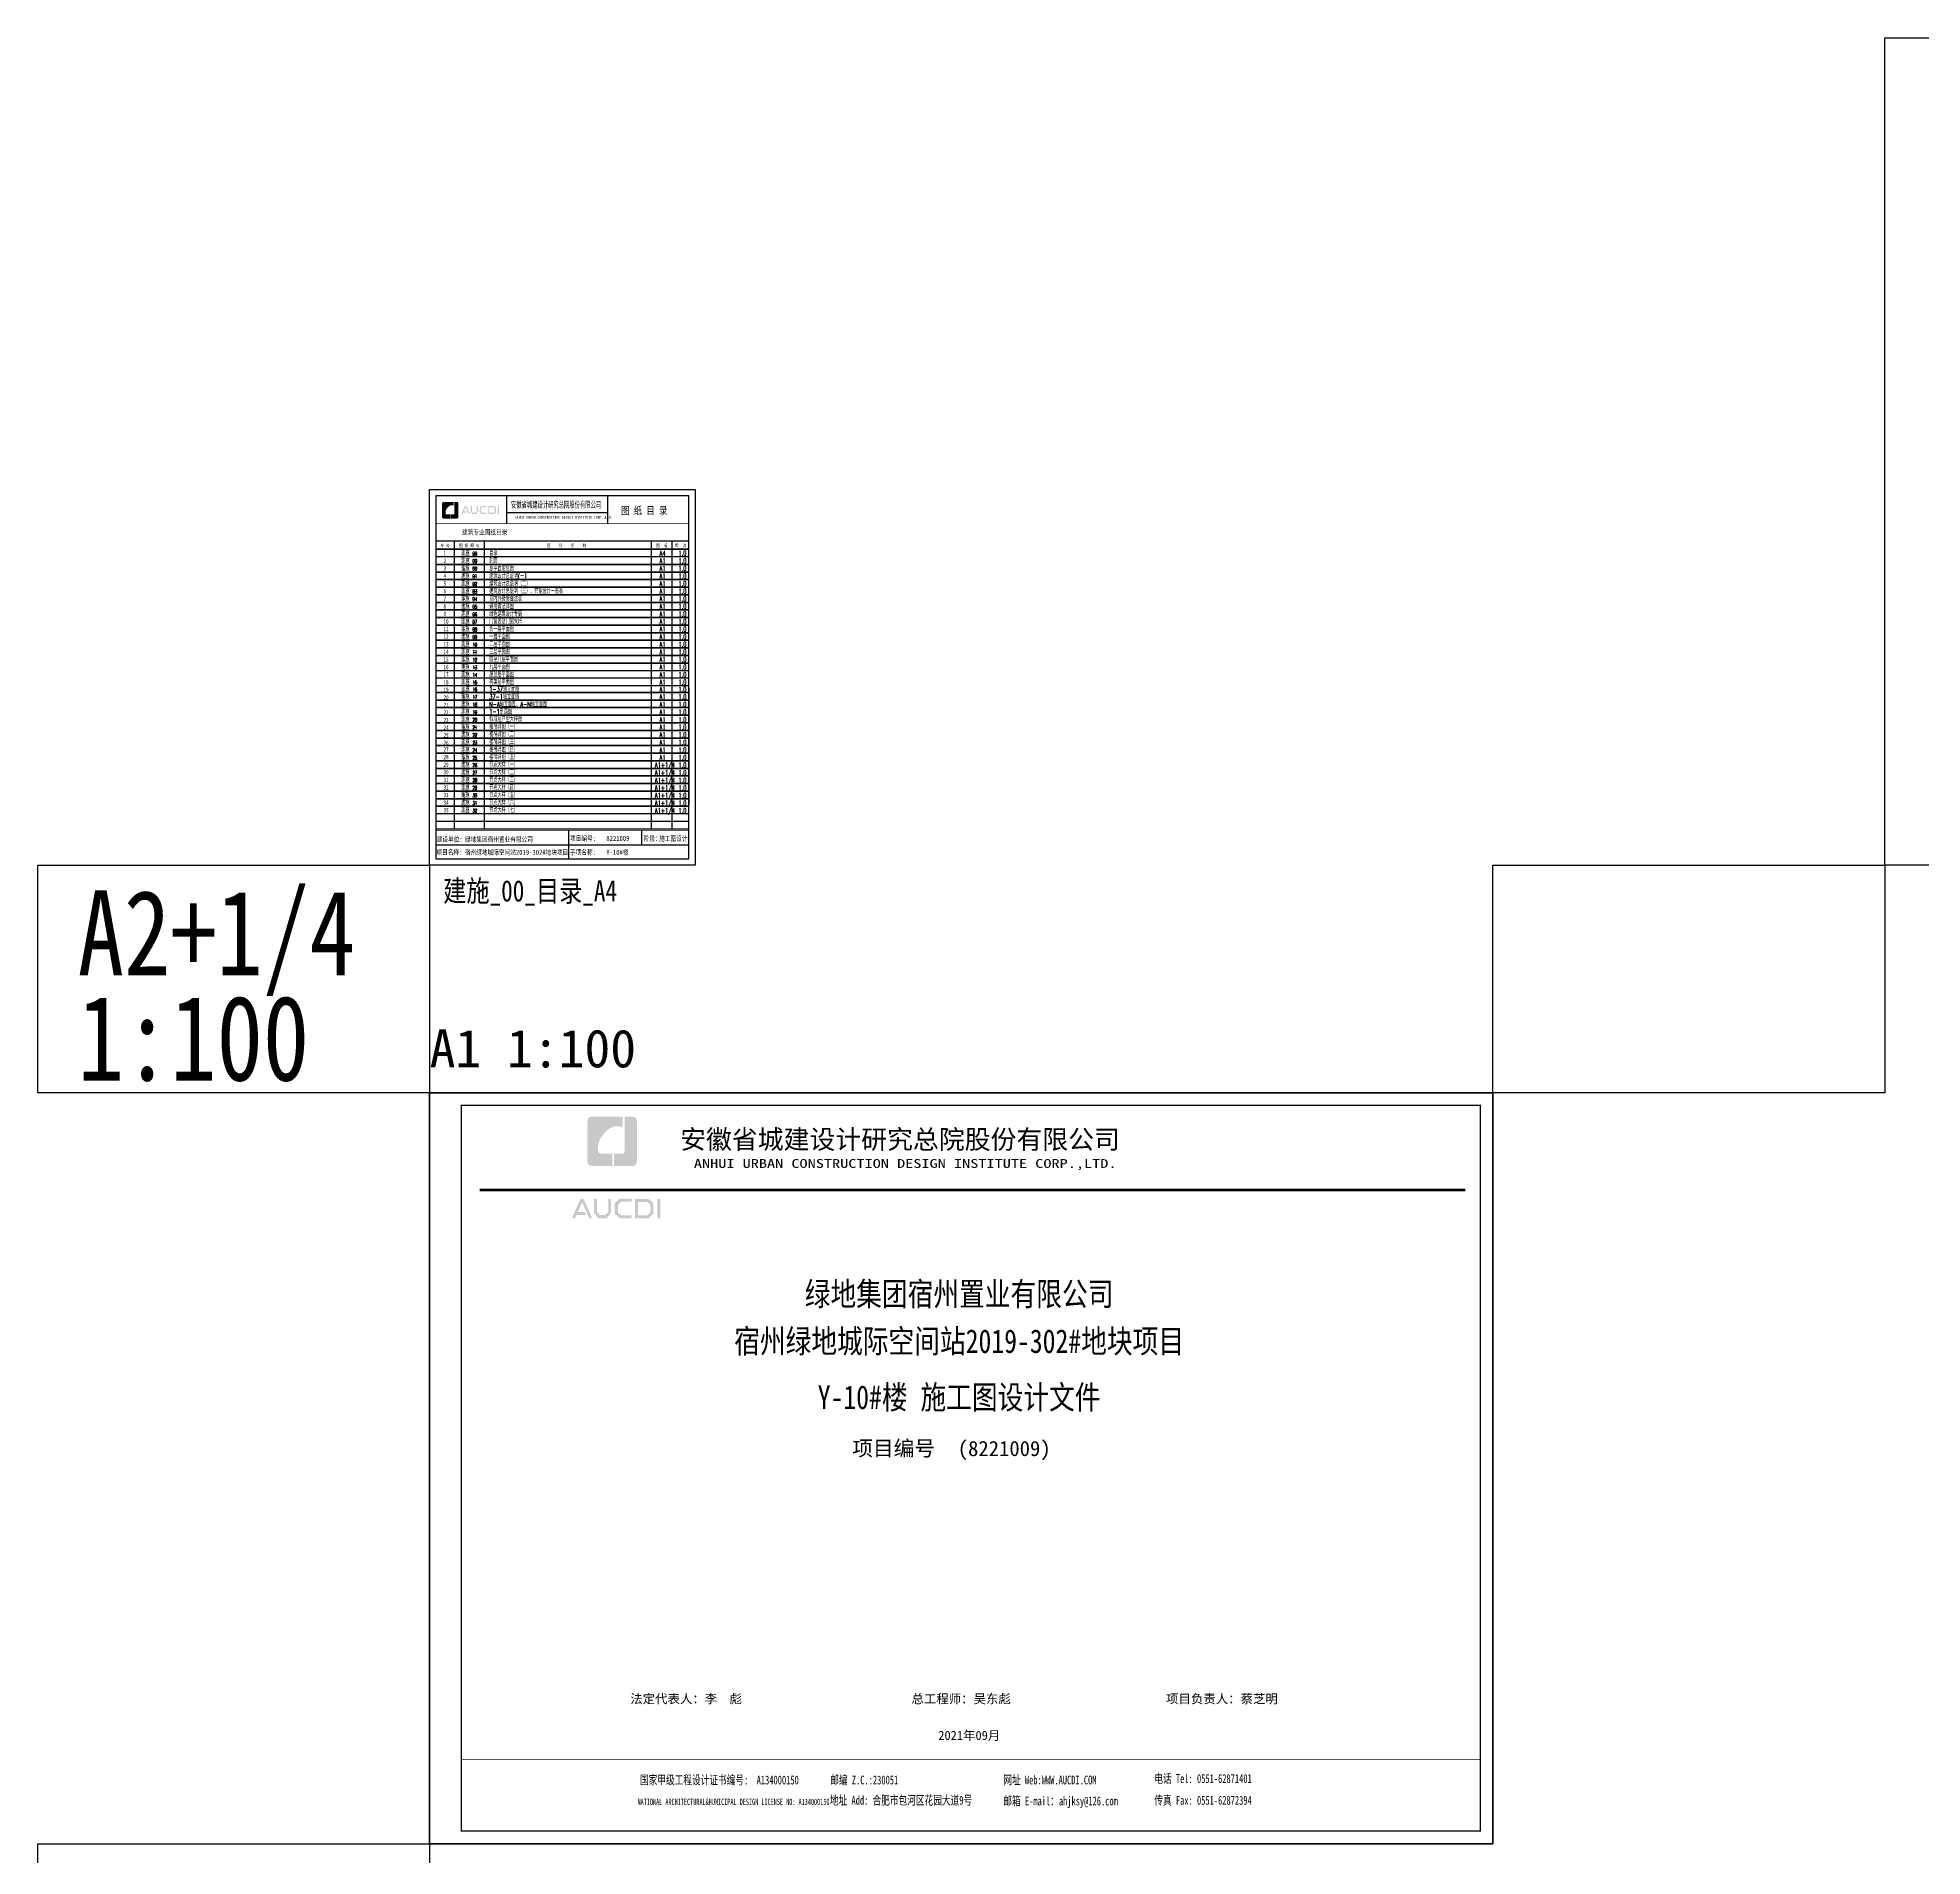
# Model space of a CAD drawing. Extents: x 27938 to 725830, y -209821 to 1628073.
# Drawn here: x 229214 to 378270, y 1263238 to 1407068 of the extents above; entities that cross this region are included whole.
import ezdxf
from ezdxf.enums import TextEntityAlignment as Align

# ---------------------------------------------------------------- set-up
doc = ezdxf.new("R2010")
doc.units = 0
doc.header["$LTSCALE"] = 1000
doc.header["$MEASUREMENT"] = 0
for name, color, linetype in [('C-Sheet-图框', 101, 'Continuous'), ('MC', 2, 'Continuous'), ('PUB_TEXT', 4, 'Continuous'), ('图框', 140, 'Continuous'), ('图签文字', 147, 'Continuous'), ('导图字', 7, 'Continuous'), ('立面栏杆', 242, 'Continuous')]:
    doc.layers.add(name, color=color, linetype=linetype)
doc.layers.add('yichutu', color=7, linetype='Continuous', true_color=0xffffff, plot=False)
doc.styles.add('-仿宋_GB2312', font='', dxfattribs={"width": 0.8})
doc.styles.add('-宋体', font='', dxfattribs={"width": 0.8})
doc.styles.add('_HZTXT', font='txt.shx', dxfattribs={"width": 0.8, "bigfont": 'hztxt.shx'})
doc.styles.add('_TCH_LABEL', font='')
doc.styles.add('DIM_FONT', font='SIMPLEX.shx', dxfattribs={"width": 0.56})
doc.styles.add('HT', font='')
doc.styles.add('STYLE111', font='', dxfattribs={"width": 0.7})
doc.styles.add('建筑图签-1', font='', dxfattribs={"width": 0.7})
doc.styles.add('黑体', font='')
doc.styles.get('-仿宋_GB2312').set_extended_font_data('SimSun')
doc.styles.get('-宋体').set_extended_font_data('SimSun')
doc.styles.get('_TCH_LABEL').set_extended_font_data('SimHei')
doc.styles.get('HT').set_extended_font_data('SimHei')
doc.styles.get('STYLE111').set_extended_font_data('SimHei')
doc.styles.get('建筑图签-1').set_extended_font_data('SimHei')
doc.styles.get('黑体').set_extended_font_data('SimHei')

# ---------------------------------------------------------------- blocks, each defined once
blk = doc.blocks.new('院标5')
h = blk.add_hatch(color=150)
h.dxf.hatch_style = 1
h.set_gradient(color1=(33, 113, 253), color2=(33, 113, 253), tint=1, name='INVCURVED')
edge = h.paths.add_edge_path()
edge.add_spline(control_points=[(145923, 117120), (145941, 117121), (145949, 117120), (145976, 117120), (145976, 117120), (145976, 117120), (146652, 117120), (146652, 117120), (146652, 117120), (146652, 117120), (146652, 116145), (146652, 116145), (146652, 116145), (146652, 116145), (145129, 116145), (145129, 116145), (145129, 116145), (144888, 116145), (144693, 116317), (144693, 116581), (144693, 116581), (144693, 116581), (144693, 119627), (144693, 119627), (144693, 119627), (144693, 119868), (144860, 120063), (145129, 120063), (145129, 120063), (145129, 120063), (147494, 120063), (147494, 120063), (147494, 120063), (147494, 120063), (147494, 119224), (147494, 119224), (147494, 119224), (147494, 119224), (146503, 119404), (145872, 118560), (145872, 118560), (145540, 118141), (145525, 117619), (145546, 117380), (145546, 117380), (145567, 117141), (145546, 117380), (145546, 117380), (145546, 117380), (145546, 117380), (145578, 117105), (145923, 117120)], knot_values=[0, 0, 0, 0, 0.0714286, 0.0714286, 0.0714286, 0.1071429, 0.1428571, 0.1428571, 0.1428571, 0.1785714, 0.2142857, 0.2142857, 0.2142857, 0.25, 0.2857143, 0.2857143, 0.2857143, 0.3214286, 0.3571429, 0.3571429, 0.3571429, 0.3928571, 0.4285714, 0.4285714, 0.4285714, 0.4642857, 0.5, 0.5, 0.5, 0.5357143, 0.5714286, 0.5714286, 0.5714286, 0.6071429, 0.6428571, 0.6428571, 0.6428571, 0.6785714, 0.7142857, 0.7142857, 0.7142857, 0.75, 0.7857143, 0.7857143, 0.7857143, 0.8214286, 0.8571429, 0.8571429, 0.8571429, 0.9285714, 1, 1, 1, 1], degree=3, periodic=0)
h = blk.add_hatch(color=150)
h.dxf.hatch_style = 1
h.set_gradient(color1=(33, 113, 253), color2=(33, 113, 253), tint=1, name='INVCURVED')
edge = h.paths.add_edge_path()
edge.add_spline(control_points=[(148609, 119627), (148609, 119627), (148609, 116581), (148609, 116581), (148609, 116581), (148609, 116326), (148442, 116145), (148173, 116145), (148173, 116145), (148173, 116145), (146793, 116145), (146793, 116145), (146793, 116145), (146793, 116145), (146793, 117120), (146793, 117120), (146793, 117120), (146793, 117120), (147400, 117120), (147400, 117120), (147400, 117120), (147526, 117120), (147628, 117221), (147628, 117347), (147628, 117347), (147628, 117347), (147628, 120063), (147628, 120063), (147628, 120063), (147628, 120063), (148173, 120063), (148173, 120063), (148173, 120063), (148418, 120063), (148609, 119902), (148609, 119627)], knot_values=[0, 0, 0, 0, 0.1, 0.1, 0.1, 0.15, 0.2, 0.2, 0.2, 0.25, 0.3, 0.3, 0.3, 0.35, 0.4, 0.4, 0.4, 0.45, 0.5, 0.5, 0.5, 0.55, 0.6, 0.6, 0.6, 0.65, 0.7, 0.7, 0.7, 0.75, 0.8, 0.8, 0.8, 0.9, 1, 1, 1, 1], degree=3, periodic=0)
blk = doc.blocks.new('院标1')
h = blk.add_hatch(color=150)
h.dxf.hatch_style = 1
h.set_gradient(color1=(33, 113, 253), color2=(33, 113, 253), tint=1, name='INVCURVED')
edge = h.paths.add_edge_path()
edge.add_spline(control_points=[(116373, 648379), (116379, 648379), (116382, 648379), (116391, 648379), (116391, 648379), (116391, 648379), (116616, 648379), (116616, 648379), (116616, 648379), (116616, 648379), (116616, 648054), (116616, 648054), (116616, 648054), (116616, 648054), (116108, 648054), (116108, 648054), (116108, 648054), (116028, 648054), (115963, 648111), (115963, 648199), (115963, 648199), (115963, 648199), (115963, 649215), (115963, 649215), (115963, 649215), (115963, 649295), (116018, 649360), (116108, 649360), (116108, 649360), (116108, 649360), (116897, 649360), (116897, 649360), (116897, 649360), (116897, 649360), (116897, 649080), (116897, 649080), (116897, 649080), (116897, 649080), (116566, 649140), (116356, 648859), (116356, 648859), (116245, 648719), (116240, 648545), (116247, 648466), (116247, 648466), (116254, 648386), (116247, 648466), (116247, 648466), (116247, 648466), (116247, 648466), (116258, 648374), (116373, 648379)], knot_values=[0, 0, 0, 0, 0.0714286, 0.0714286, 0.0714286, 0.1071429, 0.1428571, 0.1428571, 0.1428571, 0.1785714, 0.2142857, 0.2142857, 0.2142857, 0.25, 0.2857143, 0.2857143, 0.2857143, 0.3214286, 0.3571429, 0.3571429, 0.3571429, 0.3928571, 0.4285714, 0.4285714, 0.4285714, 0.4642857, 0.5, 0.5, 0.5, 0.5357143, 0.5714286, 0.5714286, 0.5714286, 0.6071429, 0.6428571, 0.6428571, 0.6428571, 0.6785714, 0.7142857, 0.7142857, 0.7142857, 0.75, 0.7857143, 0.7857143, 0.7857143, 0.8214286, 0.8571429, 0.8571429, 0.8571429, 0.9285714, 1, 1, 1, 1], degree=3, periodic=0)
h = blk.add_hatch(color=150)
h.dxf.hatch_style = 1
h.set_gradient(color1=(33, 113, 253), color2=(33, 113, 253), tint=1, name='INVCURVED')
edge = h.paths.add_edge_path()
edge.add_spline(control_points=[(117268, 649215), (117268, 649215), (117268, 648199), (117268, 648199), (117268, 648199), (117268, 648114), (117212, 648054), (117123, 648054), (117123, 648054), (117123, 648054), (116663, 648054), (116663, 648054), (116663, 648054), (116663, 648054), (116663, 648379), (116663, 648379), (116663, 648379), (116663, 648379), (116865, 648379), (116865, 648379), (116865, 648379), (116907, 648379), (116941, 648413), (116941, 648455), (116941, 648455), (116941, 648455), (116941, 649360), (116941, 649360), (116941, 649360), (116941, 649360), (117123, 649360), (117123, 649360), (117123, 649360), (117204, 649360), (117268, 649306), (117268, 649215)], knot_values=[0, 0, 0, 0, 0.1, 0.1, 0.1, 0.15, 0.2, 0.2, 0.2, 0.25, 0.3, 0.3, 0.3, 0.35, 0.4, 0.4, 0.4, 0.45, 0.5, 0.5, 0.5, 0.55, 0.6, 0.6, 0.6, 0.65, 0.7, 0.7, 0.7, 0.75, 0.8, 0.8, 0.8, 0.9, 1, 1, 1, 1], degree=3, periodic=0)
blk = doc.blocks.new('yct-841-594-84100-59399.9999999999-100-1000.0')
at = {"layer": 'yichutu', "color": 7, "true_color": 0xffffff}
blk.add_lwpolyline([(0, 0), (0, 59400), (84100, 59400), (84100, 0)], close=True, dxfattribs=at)
at = {"layer": 'yichutu', "color": 7, "true_color": 0xffffff, "style": '_TCH_LABEL'}
blk.add_text('A1 1:100', height=3000, dxfattribs=at).set_placement((0, 61400))

msp = doc.modelspace()

# ---------------------------------------------------------------- hatches: boundary and pattern name
h = msp.add_hatch(color=150)
h.dxf.hatch_style = 1
h.set_gradient(color1=(33, 113, 253), color2=(33, 113, 253), tint=1, name='INVCURVED')
edge = h.paths.add_edge_path()
edge.add_spline(control_points=[(262493.9, 1370202.2), (262493.9, 1370202.2), (262493.9, 1369186.7), (262493.9, 1369186.7), (262493.9, 1369186.7), (262493.9, 1369101.6), (262438.3, 1369041.3), (262348.5, 1369041.3), (262348.5, 1369041.3), (262348.5, 1369041.3), (261888.8, 1369041.3), (261888.8, 1369041.3), (261888.8, 1369041.3), (261888.8, 1369041.3), (261888.8, 1369366.3), (261888.8, 1369366.3), (261888.8, 1369366.3), (261888.8, 1369366.3), (262091.1, 1369366.3), (262091.1, 1369366.3), (262091.1, 1369366.3), (262133, 1369366.3), (262166.9, 1369400.3), (262166.9, 1369442), (262166.9, 1369442), (262166.9, 1369442), (262166.9, 1370347.6), (262166.9, 1370347.6), (262166.9, 1370347.6), (262166.9, 1370347.6), (262348.5, 1370347.6), (262348.5, 1370347.6), (262348.5, 1370347.6), (262430.2, 1370347.6), (262493.9, 1370293.7), (262493.9, 1370202.2)], knot_values=[0, 0, 0, 0, 0.1, 0.1, 0.1, 0.15, 0.2, 0.2, 0.2, 0.25, 0.3, 0.3, 0.3, 0.35, 0.4, 0.4, 0.4, 0.45, 0.5, 0.5, 0.5, 0.55, 0.6, 0.6, 0.6, 0.65, 0.7, 0.7, 0.7, 0.75, 0.8, 0.8, 0.8, 0.9, 1, 1, 1, 1], degree=3, periodic=0)
at = {"layer": '图签文字'}
h = msp.add_hatch(color=4, dxfattribs=at)
h.paths.add_polyline_path([(265585.2, 1370037.3), (265692, 1370037.3), (265692, 1369382.6), (265585.2, 1369382.6)])
h.paths.add_polyline_path([(264945.4, 1369938.1), (264945.4, 1369491.1), (265251.9, 1369491.1), (265357.4, 1369581.7), (265357.4, 1369852.6), (265255, 1369938.1)], flags=16)
h.paths.add_polyline_path([(264845, 1370038.5), (264845, 1369390.7), (265289, 1369390.7), (265457.8, 1369535.6), (265457.8, 1369899.5), (265291.5, 1370038.5)])
h.paths.add_polyline_path([(264723.6, 1370041.6), (264723.6, 1369943.6), (264377.5, 1369943.6), (264264.6, 1369849.3), (264264.6, 1369577.5), (264377.5, 1369490.6), (264725.4, 1369490.6), (264725.4, 1369387), (264331.3, 1369387), (264159.2, 1369535), (264159.2, 1369899.2), (264327.6, 1370041.6)])
h.paths.add_polyline_path([(263463.1, 1370040.1), (263565.6, 1370040.1), (263565.6, 1369606.1), (263662.5, 1369494.3), (263841.5, 1369494.3), (263938.4, 1369606.1), (263938.4, 1370040.1), (264035.4, 1370040.1), (264035.4, 1369574.4), (263895.6, 1369390), (263608.5, 1369390), (263463.1, 1369576.3)])
h.paths.add_polyline_path([(263011, 1370039), (263110.5, 1370039), (263401.1, 1369389.3), (263302.8, 1369389.3), (263063.6, 1369928.3), (262914.7, 1369598.3), (263145.6, 1369598.3), (263197, 1369500.4), (262873.2, 1369500.4), (262823.4, 1369387.5), (262718.7, 1369387.5)])
h = msp.add_hatch(color=7, dxfattribs=at)
h.paths.add_polyline_path([(278208.9, 1315226.3), (278460.1, 1315226.3), (278460.1, 1313685.8), (278208.9, 1313685.8)])
h.paths.add_polyline_path([(276703.5, 1314993), (276703.5, 1313941.1), (277424.6, 1313941.1), (277673, 1314154.4), (277673, 1314791.7), (277432.1, 1314993)], flags=16)
h.paths.add_polyline_path([(276467.3, 1315229.2), (276467.3, 1313704.9), (277512.1, 1313704.9), (277909.1, 1314045.9), (277909.1, 1314902), (277517.8, 1315229.2)])
h.paths.add_polyline_path([(276181.6, 1315236.5), (276181.6, 1315005.9), (275367.4, 1315005.9), (275101.7, 1314784), (275101.7, 1314144.4), (275367.4, 1313939.9), (276185.9, 1313939.9), (276185.9, 1313696.3), (275258.5, 1313696.3), (274853.6, 1314044.3), (274853.6, 1314901.5), (275249.8, 1315236.5)])
h.paths.add_polyline_path([(273215.7, 1315232.9), (273456.9, 1315232.9), (273456.9, 1314211.6), (273685, 1313948.6), (274106.1, 1313948.6), (274334.2, 1314211.6), (274334.2, 1315232.9), (274562.3, 1315232.9), (274562.3, 1314137.1), (274233.3, 1313703.2), (273557.8, 1313703.2), (273215.7, 1314141.5)])
h.paths.add_polyline_path([(272152, 1315230.2), (272386, 1315230.2), (273069.9, 1313701.6), (272838.6, 1313701.6), (272275.7, 1314969.9), (271925.4, 1314193.3), (272468.6, 1314193.3), (272589.7, 1313963), (271827.8, 1313963), (271710.5, 1313697.4), (271464.4, 1313697.4)])

# ---------------------------------------------------------------- linework, layer by layer
msp.add_line((280714.1, 1355657.3), (280714.1, 1346382.3))
at = {"layer": '图框'}
for p, q in [((260714.1, 1370832.1), (260714.1, 1342132.1)), ((280714.1, 1370832.1), (260714.1, 1370832.1)), ((266307.4, 1368632.1), (266307.4, 1370832.1)), ((274298.2, 1368632.1), (274298.2, 1370832.1)), ((280714.1, 1342132.1), (280714.1, 1370832.1)), ((274277.1, 1369494.1), (266307.4, 1369494.1)), ((260714.1, 1367282.1), (260714.1, 1343282.1)), ((260714.1, 1367282.1), (260714.1, 1347482.1)), ((260714.1, 1367282.1), (280714.1, 1367282.1)), ((262158.3, 1367282.1), (262158.3, 1344482.1)), ((264515.5, 1367282.1), (264515.5, 1344482.1)), ((277725.7, 1367282.1), (277725.7, 1344482.1)), ((279359.9, 1367282.1), (279359.9, 1344482.1)), ((280714.1, 1366607), (260714.1, 1366607.1)), ((280714.1, 1366607), (260714.1, 1366607.1)), ((260714.1, 1366607.1), (280714.1, 1366607)), ((260714.1, 1366607.1), (280714.1, 1366607)), ((280714.1, 1366007), (260714.1, 1366007.1)), ((280714.1, 1365407), (260714.1, 1365407.1)), ((260714.1, 1365407.1), (280714.1, 1365407)), ((260714.1, 1365407.1), (280714.1, 1365407)), ((280714.1, 1365407), (260714.1, 1365407.1)), ((280714.1, 1364807), (260714.1, 1364807.1)), ((280714.1, 1364807), (260714.1, 1364807.1)), ((260714.1, 1364807.1), (280714.1, 1364807)), ((280714.1, 1364207), (260714.1, 1364207.1)), ((280714.1, 1364207), (260714.1, 1364207.1)), ((260714.1, 1364207.1), (280714.1, 1364207)), ((260714.1, 1364207.1), (280714.1, 1364207)), ((280714.1, 1363607), (260714.1, 1363607.1)), ((280714.1, 1363607), (260714.1, 1363607.1)), ((280714.1, 1363607), (260714.1, 1363607.1)), ((280714.1, 1363607), (260714.1, 1363607.1)), ((260714.1, 1363607.1), (280714.1, 1363607)), ((260714.1, 1363607.1), (280714.1, 1363607)), ((280714.1, 1363007), (260714.1, 1363007.1)), ((260714.1, 1363007.1), (280714.1, 1363007)), ((260714.1, 1363007.1), (280714.1, 1363007)), ((280714.1, 1363007), (260714.1, 1363007.1)), ((280714.1, 1362407), (260714.1, 1362407.1)), ((280714.1, 1362407), (260714.1, 1362407.1)), ((260714.1, 1362407.1), (280714.1, 1362407)), ((260714.1, 1362407.1), (280714.1, 1362407)), ((280714.1, 1361807), (260714.1, 1361807.1)), ((280714.1, 1361807), (260714.1, 1361807.1)), ((260714.1, 1361807.1), (280714.1, 1361807)), ((260714.1, 1361807.1), (280714.1, 1361807)), ((280714.1, 1361207), (260714.1, 1361207.1)), ((280714.1, 1361207), (260714.1, 1361207.1)), ((280714.1, 1361207), (260714.1, 1361207.1)), ((280714.1, 1361207), (260714.1, 1361207.1)), ((260714.1, 1361207.1), (280714.1, 1361207)), ((260714.1, 1361207.1), (280714.1, 1361207)), ((280714.1, 1360607), (260714.1, 1360607.1)), ((260714.1, 1360607.1), (280714.1, 1360607)), ((260714.1, 1360607.1), (280714.1, 1360607)), ((280714.1, 1360607), (260714.1, 1360607.1)), ((280714.1, 1360007), (260714.1, 1360007.1)), ((280714.1, 1360007), (260714.1, 1360007.1)), ((260714.1, 1360007.1), (280714.1, 1360007)), ((260714.1, 1360007.1), (280714.1, 1360007)), ((280714.1, 1359407), (260714.1, 1359407.1)), ((280714.1, 1359407), (260714.1, 1359407.1)), ((260714.1, 1359407.1), (280714.1, 1359407)), ((260714.1, 1359407.1), (280714.1, 1359407)), ((280714.1, 1358807), (260714.1, 1358807.1)), ((280714.1, 1358807), (260714.1, 1358807.1)), ((280714.1, 1358807), (260714.1, 1358807.1)), ((280714.1, 1358807), (260714.1, 1358807.1)), ((260714.1, 1358807.1), (280714.1, 1358807)), ((260714.1, 1358807.1), (280714.1, 1358807)), ((280714.1, 1358207), (260714.1, 1358207.1)), ((260714.1, 1358207.1), (280714.1, 1358207)), ((260714.1, 1358207.1), (280714.1, 1358207)), ((280714.1, 1358207), (260714.1, 1358207.1)), ((280714.1, 1357607), (260714.1, 1357607.1)), ((280714.1, 1357607), (260714.1, 1357607.1)), ((260714.1, 1357607.1), (280714.1, 1357607)), ((260714.1, 1357607.1), (280714.1, 1357607)), ((280714.1, 1357007), (260714.1, 1357007.1)), ((280714.1, 1356407), (260714.1, 1356407.1)), ((280714.1, 1355807.1), (260714.1, 1355807.1)), ((280714.1, 1355282.1), (260714.1, 1355282.1)), ((260714.1, 1355282.1), (280714.1, 1355282.1)), ((260714.1, 1355282.1), (280714.1, 1355282.1)), ((280714.1, 1355282.1), (260714.1, 1355282.1)), ((280714.1, 1354682.1), (260714.1, 1354682.1)), ((280714.1, 1354682.1), (260714.1, 1354682.1)), ((260714.1, 1354682.1), (280714.1, 1354682.1)), ((260714.1, 1354682.1), (280714.1, 1354682.1)), ((280714.1, 1354082.1), (260714.1, 1354082.1)), ((280714.1, 1354082.1), (260714.1, 1354082.1)), ((260714.1, 1354082.1), (280714.1, 1354082.1)), ((260714.1, 1354082.1), (280714.1, 1354082.1)), ((280714.1, 1353482.1), (260714.1, 1353482.1)), ((280714.1, 1353482.1), (260714.1, 1353482.1)), ((280714.1, 1353482.1), (260714.1, 1353482.1)), ((280714.1, 1353482.1), (260714.1, 1353482.1)), ((260714.1, 1353482.1), (280714.1, 1353482.1)), ((260714.1, 1353482.1), (280714.1, 1353482.1)), ((280714.1, 1352882.1), (260714.1, 1352882.1)), ((260714.1, 1352882.1), (280714.1, 1352882.1)), ((260714.1, 1352882.1), (280714.1, 1352882.1)), ((280714.1, 1352882.1), (260714.1, 1352882.1)), ((280714.1, 1352282.1), (260714.1, 1352282.1)), ((280714.1, 1352282.1), (260714.1, 1352282.1)), ((260714.1, 1352282.1), (280714.1, 1352282.1)), ((260714.1, 1352282.1), (280714.1, 1352282.1)), ((280714.1, 1351682.1), (260714.1, 1351682.1)), ((280714.1, 1351682.1), (260714.1, 1351682.1)), ((260714.1, 1351682.1), (280714.1, 1351682.1)), ((260714.1, 1351682.1), (280714.1, 1351682.1)), ((280714.1, 1351082.1), (260714.1, 1351082.1)), ((280714.1, 1351082.1), (260714.1, 1351082.1)), ((280714.1, 1351082.1), (260714.1, 1351082.1)), ((280714.1, 1351082.1), (260714.1, 1351082.1)), ((260714.1, 1351082.1), (280714.1, 1351082.1)), ((260714.1, 1351082.1), (280714.1, 1351082.1)), ((280714.1, 1350482.1), (260714.1, 1350482.1)), ((260714.1, 1350482.1), (280714.1, 1350482.1)), ((260714.1, 1350482.1), (280714.1, 1350482.1)), ((280714.1, 1350482.1), (260714.1, 1350482.1)), ((280714.1, 1349882.1), (260714.1, 1349882.1)), ((280714.1, 1349882.1), (260714.1, 1349882.1)), ((260714.1, 1349882.1), (280714.1, 1349882.1)), ((260714.1, 1349882.1), (280714.1, 1349882.1)), ((280714.1, 1349282.1), (260714.1, 1349282.1)), ((280714.1, 1349282.1), (260714.1, 1349282.1)), ((260714.1, 1349282.1), (280714.1, 1349282.1)), ((260714.1, 1349282.1), (280714.1, 1349282.1)), ((280714.1, 1348682.1), (260714.1, 1348682.1)), ((280714.1, 1348682.1), (260714.1, 1348682.1)), ((280714.1, 1348682.1), (260714.1, 1348682.1)), ((280714.1, 1348682.1), (260714.1, 1348682.1)), ((260714.1, 1348682.1), (280714.1, 1348682.1)), ((260714.1, 1348682.1), (280714.1, 1348682.1)), ((280714.1, 1348082.1), (260714.1, 1348082.1)), ((260714.1, 1348082.1), (280714.1, 1348082.1)), ((260714.1, 1348082.1), (280714.1, 1348082.1)), ((280714.1, 1348082.1), (260714.1, 1348082.1)), ((280714.1, 1347482.1), (260714.1, 1347482.1)), ((280714.1, 1347482.1), (260714.1, 1347482.1)), ((260714.1, 1347482.1), (280714.1, 1347482.1)), ((260714.1, 1347482.1), (280714.1, 1347482.1)), ((280714.1, 1346882.1), (260714.1, 1346882.1)), ((280714.1, 1346882.1), (260714.1, 1346882.1)), ((280714.1, 1346882.1), (260714.1, 1346882.1)), ((280714.1, 1346882.1), (260714.1, 1346882.1)), ((260714.1, 1346882.1), (280714.1, 1346882.1)), ((260714.1, 1346882.1), (280714.1, 1346882.1)), ((280714.1, 1346282.1), (260714.1, 1346282.1)), ((260714.1, 1346282.1), (280714.1, 1346282.1)), ((280714.1, 1346282.1), (260714.1, 1346282.1)), ((260714.1, 1346282.1), (280714.1, 1346282.1)), ((280714.1, 1345682.1), (260714.1, 1345682.1)), ((280714.1, 1345082.1), (260714.1, 1345082.1)), ((280714.1, 1344482.1), (260714.1, 1344482.1)), ((260714.1, 1343231), (280714.1, 1343232.5)), ((271184.5, 1344332.1), (271184.5, 1342132.1)), ((276958.9, 1344332.1), (276958.9, 1343232.2)), ((260714.1, 1342132.1), (280714.1, 1342132.1))]:
    msp.add_line(p, q, dxfattribs=at)
for points in [[(281214.1, 1371332.1), (281214.1, 1341632.1), (260214.1, 1341632.1), (260214.1, 1371332.1)], [(281214.1, 1371332.1), (281214.1, 1341632.1), (260214.1, 1341632.1), (260214.1, 1371332.1)], [(260714.1, 1342132.1), (280714.1, 1342132.1), (280714.1, 1370832.1), (260714.1, 1370832.1)], [(260214.1, 1264232.1), (344314.1, 1264232.1), (344314.1, 1323632.1), (260214.1, 1323632.1)]]:
    msp.add_lwpolyline(points, close=True, dxfattribs=at)
for points, const_width in [([(260714.1, 1368632.1), (280714.1, 1368632.1)], 56.2), ([(260714.1, 1344382.3), (280714.1, 1344382.3)], 56.2), ([(264183, 1315933.9), (342117.8, 1315933.9)], 200), ([(262714.1, 1270882.8), (343314.1, 1270882.8)], 39.6)]:
    msp.add_lwpolyline(points, dxfattribs=dict(at, const_width=const_width))
at = {"layer": '图框', "color": 2}
for points in [[(260214.1, 1323632.1), (229214.1, 1323632.1), (229214.1, 1341632.1), (260214.1, 1341632.1)], [(375314.1, 1323632.1), (344314.1, 1323632.1), (344314.1, 1341632.1), (375314.1, 1341632.1)], [(260214.1, 1246232.1), (229214.1, 1246232.1), (229214.1, 1264232.1), (260214.1, 1264232.1)]]:
    msp.add_lwpolyline(points, close=True, dxfattribs=at)
at = {"layer": '图框', "const_width": 100}
msp.add_lwpolyline([(343314.1, 1265232.1), (343314.1, 1322632.1), (262714.1, 1322632.1), (262714.1, 1265232.1)], close=True, dxfattribs=at)
at = {"layer": '立面栏杆'}
msp.add_lwpolyline([(375314.1, 1407068.1), (541777.4, 1407068.1), (541777.4, 1341632.1), (375314.1, 1341632.1)], close=True, dxfattribs=at)

# ---------------------------------------------------------------- block references
for name, p in [('院标1', (145223.7, 720983.8)), ('院标5', (127998.2, 1201681.7))]:
    msp.add_blockref(name, p)
at = {"layer": 'yichutu'}
msp.add_blockref('yct-841-594-84100-59399.9999999999-100-1000.0', (260214.1, 1264232.1), dxfattribs=at)

# ---------------------------------------------------------------- texts
at = {"layer": 'C-Sheet-图框', "color": 7, "linetype": 'Continuous', "style": 'STYLE111', "width": 0.7}
for s, p in [('2', (261311.7, 1365525.9)), ('1', (261311.7, 1366125.9)), ('4', (261311.7, 1364325.9)), ('3', (261311.7, 1364925.9)), ('5', (261311.7, 1363725.9)), ('6', (261311.7, 1363125.9)), ('7', (261311.7, 1362525.9)), ('8', (261311.7, 1361925.9)), ('9', (261311.7, 1361325.9)), ('10', (261311.7, 1360725.9)), ('11', (261311.7, 1360125.9)), ('12', (261311.7, 1359525.9)), ('13', (261311.7, 1358925.9)), ('14', (261311.7, 1358325.9)), ('15', (261311.7, 1357725.9)), ('16', (261311.7, 1357125.9)), ('17', (261311.7, 1356525.9)), ('20', (261311.7, 1354725.9)), ('18', (261311.7, 1355925.9)), ('19', (261311.7, 1355325.9)), ('21', (261311.7, 1354125.9)), ('22', (261311.7, 1353525.9)), ('23', (261311.7, 1352925.9)), ('24', (261311.7, 1352325.9)), ('25', (261311.7, 1351725.9)), ('26', (261311.7, 1351125.9)), ('27', (261311.7, 1350600.9)), ('30', (261311.7, 1348800.9)), ('28', (261311.7, 1350000.9)), ('29', (261311.7, 1349400.9)), ('31', (261311.7, 1348200.9)), ('32', (261311.7, 1347600.9)), ('33', (261311.7, 1347000.9)), ('34', (261311.7, 1346400.9)), ('35', (261311.7, 1345800.9))]:
    msp.add_text(s, height=350, dxfattribs=at).set_placement(p)
at = {"layer": 'MC', "color": 7, "linetype": 'Continuous', "style": '-仿宋_GB2312', "width": 0.8}
msp.add_text('绿地集团宿州置业有限公司', height=1864.67, dxfattribs=at).set_placement((302089.7, 1306779.3), align=Align.CENTER)
at = {"layer": 'MC', "color": 3, "linetype": 'Continuous', "style": '-宋体', "width": 0.8}
msp.add_text('宿州绿地城际空间站2019-302#地块项目', height=1864.67, dxfattribs=at).set_placement((302089.7, 1303047.8), align=Align.CENTER)
at = {"layer": 'MC', "color": 1, "linetype": 'Continuous', "style": '-宋体', "width": 0.8}
msp.add_text('Y-10#楼 施工图设计文件', height=1864.67, dxfattribs=at).set_placement((302089.7, 1298612.6), align=Align.CENTER)
at = {"layer": 'PUB_TEXT', "linetype": 'Continuous', "style": '_HZTXT', "width": 0.6}
for p in [(262710.7, 1366084.3), (262710.7, 1365484.3), (262710.7, 1364884.3), (262710.7, 1364284.3), (262710.7, 1363684.3), (262710.7, 1363084.3), (262710.7, 1362484.3), (262710.7, 1361884.3), (262710.7, 1361284.3), (262710.7, 1360684.3), (262710.7, 1360084.3), (262710.7, 1359484.3), (262710.7, 1358884.3), (262710.7, 1358284.3), (262710.7, 1357684.3), (262710.7, 1357084.3), (262710.7, 1356484.3), (262710.7, 1355884.3), (262710.7, 1355335.7), (262710.7, 1354735.7), (262710.7, 1354135.7), (262710.7, 1353535.7), (262710.7, 1352935.7), (262710.7, 1352335.7), (262710.7, 1351735.7), (262710.7, 1351135.7), (262710.7, 1350535.7), (262710.7, 1349935.7), (262710.7, 1349361), (262710.7, 1348759.3), (262710.7, 1348159.3), (262710.7, 1347559.3), (262710.7, 1346959.3), (262710.7, 1346359.3), (262710.7, 1345759.3)]:
    msp.add_text('建施 - ', height=400, dxfattribs=at).set_placement(p)
at = {"layer": 'PUB_TEXT', "color": 1, "linetype": 'Continuous', "width": 0.6}
for s, height, style, p in [('00', 300, 'DIM_FONT', (263600.5, 1366118.4)), ('00', 300, 'DIM_FONT', (263600.5, 1365518.4)), ('1.0', 400, '_HZTXT', (279896.3, 1366096.1)), ('1.0', 400, '_HZTXT', (279896.3, 1365496.1)), ('00', 300, 'DIM_FONT', (263600.5, 1364918.4)), ('01', 300, 'DIM_FONT', (263600.5, 1364318.4)), ('02', 300, 'DIM_FONT', (263600.5, 1363718.4)), ('1.0', 400, '_HZTXT', (279896.3, 1364896.1)), ('1.0', 400, '_HZTXT', (279896.3, 1364296.1)), ('1.0', 400, '_HZTXT', (279896.3, 1363696.1)), ('03', 300, 'DIM_FONT', (263600.5, 1363118.4)), ('04', 300, 'DIM_FONT', (263600.5, 1362518.4)), ('1.0', 400, '_HZTXT', (279896.3, 1363096.1)), ('1.0', 400, '_HZTXT', (279896.3, 1362496.1)), ('05', 300, 'DIM_FONT', (263600.5, 1361918.4)), ('06', 300, 'DIM_FONT', (263600.5, 1361318.4)), ('07', 300, 'DIM_FONT', (263600.5, 1360718.4)), ('1.0', 400, '_HZTXT', (279896.3, 1361896.1)), ('1.0', 400, '_HZTXT', (279896.3, 1361296.1)), ('1.0', 400, '_HZTXT', (279896.3, 1360696.1)), ('08', 300, 'DIM_FONT', (263600.5, 1360118.4)), ('09', 300, 'DIM_FONT', (263600.5, 1359518.4)), ('1.0', 400, '_HZTXT', (279896.3, 1360096.1)), ('1.0', 400, '_HZTXT', (279896.3, 1359496.1)), ('10', 300, 'DIM_FONT', (263600.5, 1358918.4)), ('11', 300, 'DIM_FONT', (263600.5, 1358318.4)), ('12', 300, 'DIM_FONT', (263600.5, 1357718.4)), ('1.0', 400, '_HZTXT', (279896.3, 1358896.1)), ('1.0', 400, '_HZTXT', (279896.3, 1358296.1)), ('1.0', 400, '_HZTXT', (279896.3, 1357696.1)), ('13', 300, 'DIM_FONT', (263600.5, 1357118.4)), ('14', 300, 'DIM_FONT', (263600.5, 1356518.4)), ('1.0', 400, '_HZTXT', (279896.3, 1357096.1)), ('1.0', 400, '_HZTXT', (279896.3, 1356496.1)), ('15', 300, 'DIM_FONT', (263600.5, 1355918.4)), ('16', 300, 'DIM_FONT', (263600.5, 1355369.9)), ('17', 300, 'DIM_FONT', (263600.5, 1354769.9)), ('1.0', 400, '_HZTXT', (279896.3, 1355896.1)), ('1.0', 400, '_HZTXT', (279896.3, 1355340.6)), ('1.0', 400, '_HZTXT', (279896.3, 1354740.6)), ('18', 300, 'DIM_FONT', (263600.5, 1354169.9)), ('19', 300, 'DIM_FONT', (263600.5, 1353569.9)), ('1.0', 400, '_HZTXT', (279896.3, 1354140.6)), ('1.0', 400, '_HZTXT', (279896.3, 1353540.6)), ('20', 300, 'DIM_FONT', (263600.5, 1352969.9)), ('21', 300, 'DIM_FONT', (263600.5, 1352369.9)), ('22', 300, 'DIM_FONT', (263600.5, 1351769.9)), ('1.0', 400, '_HZTXT', (279896.3, 1352940.6)), ('1.0', 400, '_HZTXT', (279896.3, 1352340.6)), ('1.0', 400, '_HZTXT', (279896.3, 1351740.6)), ('23', 300, 'DIM_FONT', (263600.5, 1351169.9)), ('24', 300, 'DIM_FONT', (263600.5, 1350569.9)), ('1.0', 400, '_HZTXT', (279896.3, 1351140.6)), ('1.0', 400, '_HZTXT', (279896.3, 1350540.6)), ('25', 300, 'DIM_FONT', (263600.5, 1349969.9)), ('26', 300, 'DIM_FONT', (263600.5, 1349395.1)), ('27', 300, 'DIM_FONT', (263600.5, 1348793.4)), ('1.0', 400, '_HZTXT', (279896.3, 1349940.6)), ('1.0', 400, '_HZTXT', (279896.3, 1349340.6)), ('1.0', 400, '_HZTXT', (279896.3, 1348740.6)), ('28', 300, 'DIM_FONT', (263600.5, 1348193.4)), ('29', 300, 'DIM_FONT', (263600.5, 1347593.4)), ('1.0', 400, '_HZTXT', (279896.3, 1348140.6)), ('1.0', 400, '_HZTXT', (279896.3, 1347540.6)), ('30', 300, 'DIM_FONT', (263600.5, 1346993.4)), ('31', 300, 'DIM_FONT', (263600.5, 1346393.4)), ('32', 300, 'DIM_FONT', (263600.5, 1345793.4)), ('1.0', 400, '_HZTXT', (279896.3, 1346940.6)), ('1.0', 400, '_HZTXT', (279896.3, 1346340.6)), ('1.0', 400, '_HZTXT', (279896.3, 1345740.6))]:
    msp.add_text(s, height=height, dxfattribs=dict(at, style=style)).set_placement(p)
at = {"layer": 'PUB_TEXT', "color": 7, "linetype": 'Continuous', "style": '_HZTXT', "width": 0.6}
for s, p in [('封面', (264930.7, 1365496.1)), ('目录', (264930.7, 1366096.1)), ('A4', (278396.7, 1366096.1)), ('A1', (278396.7, 1365496.1)), ('建筑设计总说明(一)', (264930.7, 1364296.1)), ('建筑设计总说明（二）', (264930.7, 1363696.1)), ('总平面定位图', (264930.7, 1364896.1)), ('A1', (278396.7, 1364896.1)), ('A1', (278396.7, 1364296.1)), ('A1', (278396.7, 1363696.1)), ('建筑设计总说明（三）、节能设计一览表', (264930.7, 1363096.1)), ('室内外装修做法表', (264930.7, 1362496.1)), ('A1', (278396.7, 1363096.1)), ('A1', (278396.7, 1362496.1)), ('绿色建筑设计专篇', (264930.7, 1361296.1)), ('通用做法详图', (264930.7, 1361896.1)), ('门窗表及门窗大样', (264930.7, 1360696.1)), ('A1', (278396.7, 1361896.1)), ('A1', (278396.7, 1361296.1)), ('A1', (278396.7, 1360696.1)), ('一层平面图', (264930.7, 1359496.1)), ('负一层平面图', (264930.7, 1360096.1)), ('A1', (278396.7, 1360096.1)), ('A1', (278396.7, 1359496.1)), ('二层平面图', (264930.7, 1358896.1)), ('三层平面图', (264930.7, 1358296.1)), ('四至八层平面图', (264930.7, 1357696.1)), ('A1', (278396.7, 1358896.1)), ('A1', (278396.7, 1358296.1)), ('A1', (278396.7, 1357696.1)), ('九层平面图', (264930.7, 1357096.1)), ('屋顶层平面图', (264930.7, 1356496.1)), ('A1', (278396.7, 1357096.1)), ('A1', (278396.7, 1356496.1)), ('构架层平面图', (264930.7, 1355896.1)), ('37-1轴立面图', (264930.7, 1354747.5)), ('1-37轴立面图', (264930.7, 1355347.5)), ('A1', (278396.7, 1355896.1)), ('A1', (278396.7, 1355340.6)), ('A1', (278396.7, 1354740.6)), ('N-A轴立面图、A-N轴立面图', (264930.7, 1354147.5)), ('1-1剖面图', (264930.7, 1353571.1)), ('A1', (278396.7, 1354140.6)), ('A1', (278396.7, 1353540.6)), ('标准层户型大样图', (264930.7, 1352971.1)), ('楼梯详图（一）', (264930.7, 1352371.1)), ('楼梯详图（二）', (264930.7, 1351771.1)), ('A1', (278396.7, 1352940.6)), ('A1', (278396.7, 1352340.6)), ('A1', (278396.7, 1351740.6)), ('楼梯详图（三）', (264930.7, 1351171.1)), ('楼梯详图（四）', (264930.7, 1350571.1)), ('A1', (278396.7, 1351140.6)), ('A1', (278396.7, 1350540.6)), ('楼梯详图（五）', (264930.7, 1349971.1)), ('节点大样（一）', (264930.7, 1349371.1)), ('节点大样（二）', (264930.7, 1348771.1)), ('A1+1/4', (278028.4, 1349340.6)), ('A1+1/4', (278028.4, 1348740.6)), ('A1', (278396.7, 1349940.6)), ('节点大样（三）', (264930.7, 1348171.1)), ('节点大样（四）', (264930.7, 1347571.1)), ('A1+1/4', (278028.4, 1348140.6)), ('A1+1/4', (278028.4, 1347540.6)), ('节点大样（五）', (264930.7, 1346971.1)), ('节点大样（六）', (264930.7, 1346371.1)), ('节点大样（七）', (264930.7, 1345771.1)), ('A1+1/4', (278028.4, 1346940.6)), ('A1+1/4', (278028.4, 1346340.6)), ('A1+1/4', (278028.4, 1345740.6))]:
    msp.add_text(s, height=400, dxfattribs=at).set_placement(p)
at = {"layer": '图框', "color": 2, "style": '黑体', "width": 0.8}
for s, p in [('A2+1/4', (232377.3, 1332914.8)), ('1:100', (232377.3, 1324588.7))]:
    msp.add_text(s, height=6729.45, dxfattribs=at).set_placement(p)
at = {"layer": '图签文字', "color": 7, "style": '建筑图签-1'}
for s, height, width, p in [('安徽省城建设计研究总院股份有限公司', 500, 0.6, (266644.7, 1369886.5)), ('图 纸 目 录', 600, 0.8, (275357, 1369372.5)), ('序 号', 250, 0.8, (261076.5, 1366783.2)), ('图 纸 编 号', 250, 0.8, (262544.2, 1366783.2)), ('建筑专业图纸目录', 400, 0.8, (262776.2, 1367757.6)), ('图    纸    名    称', 250, 0.8, (269511.2, 1366783.2)), ('图  幅', 250, 0.8, (278129.8, 1366783.2)), ('版  次', 250, 0.8, (279626.3, 1366783.2)), (' 建设单位: ', 400, 0.8, (260517.9, 1343481)), ('项目编号:', 400, 0.8, (271312, 1343546)), ('阶段：', 400, 0.8, (277131.6, 1343533.6)), ('项目名称:', 400, 0.8, (260751.4, 1342458.6)), ('子项名称:', 400, 0.8, (271312, 1342446.2)), ('国家甲级工程设计证书编号:  A134000150', 700, 0.7, (276845.4, 1268924.1)), ('邮编 Z.C.:230051', 700, 0.7, (291900.4, 1268924.1)), ('网址 Web:WWW.AUCDI.COM', 700, 0.7, (305586.5, 1268924.1)), ('电话 Tel: 0551-62871401', 700, 0.7, (317530.7, 1269035.7)), ('NATIONAL ARCHITECTURAL&MUNICIPAL DESIGN LICENSE NO: A134000150', 500, 0.6, (276653.8, 1267297.6)), ('地址 Add: 合肥市包河区花园大道9号', 700, 0.7, (291870.4, 1267317.5)), ('邮箱 E-mail：ahjksy@126.com', 700, 0.7, (305586.5, 1267263.4)), ('传真 Fax: 0551-62872394', 700, 0.7, (317530.7, 1267317.5))]:
    msp.add_text(s, height=height, dxfattribs=dict(at, width=width)).set_placement(p)
at = {"layer": '图签文字', "color": 7, "linetype": 'Continuous', "style": '建筑图签-1'}
for height, width, p in [(200, 0.91, (266960.8, 1369040)), (700, 1.35, (281110.4, 1317682.4))]:
    msp.add_text('ANHUI URBAN CONSTRUCTION DESIGN INSTITUTE CORP.,LTD.', height=height, dxfattribs=dict(at, width=width)).set_placement(p)
at = {"layer": '图签文字', "color": 6, "style": '建筑图签-1', "width": 0.8}
for s, p in [('绿地集团宿州置业有限公司', (263000.7, 1343465.9)), ('8221009', (274188.4, 1343546)), ('施工图设计', (278364.3, 1343533.6)), ('宿州绿地城际空间站2019-302#地块项目', (263000.7, 1342443.3))]:
    msp.add_text(s, height=400, dxfattribs=at).set_placement(p)
at = {"layer": '图签文字', "color": 2, "style": '建筑图签-1', "width": 0.8}
msp.add_text('Y-10#楼', height=400, dxfattribs=at).set_placement((274188.4, 1342446))
at = {"layer": '图签文字', "color": 7}
for s, height, style, p in [('安徽省城建设计研究总院股份有限公司', 1500, 'HT', (280023.5, 1319191.8)), ('法定代表人：李  彪', 720, '建筑图签-1', (276081, 1275334.6)), ('总工程师：吴东彪', 720, '建筑图签-1', (298321, 1275334.8)), ('项目负责人：蔡芝明', 720, '建筑图签-1', (318460.8, 1275334.6))]:
    msp.add_text(s, height=height, dxfattribs=dict(at, style=style)).set_placement(p)
at = {"layer": '图签文字', "color": 7, "style": '建筑图签-1'}
msp.add_text('项目编号 ', height=1200, dxfattribs=at).set_placement((297319.7, 1294903.6), align=Align.CENTER)
at = {"layer": '图签文字', "color": 6, "style": '建筑图签-1'}
msp.add_text('(8221009)', height=1200, dxfattribs=at).set_placement((301982.5, 1294889.3))
at = {"layer": '图签文字', "color": 3, "style": '建筑图签-1'}
msp.add_text('2021年09月', height=720, dxfattribs=at).set_placement((302893.7, 1272439.6), align=Align.CENTER)
at = {"layer": '导图字', "color": 1, "style": '黑体', "width": 0.8}
msp.add_text('建施_00_目录_A4', height=1682.363, dxfattribs=at).set_placement((261282.8, 1338753.3))

doc.saveas('drawing.dxf')
